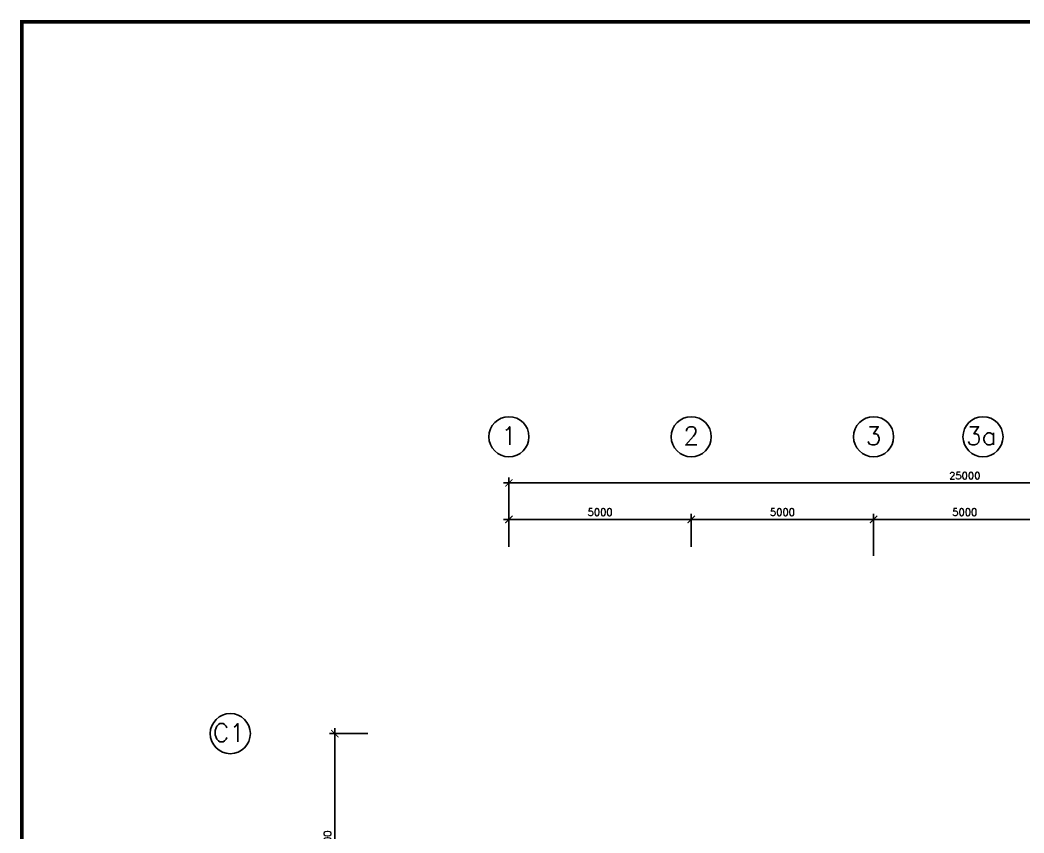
# Model space of a CAD drawing. Header units: feet. Extents: x 1407108 to 2957709, y -1501070 to -681589.
# Drawn here: x 1612054 to 1639583, y -779146 to -756863 of the extents above; entities that cross this region are included whole.
import ezdxf

# ---------------------------------------------------------------- set-up
doc = ezdxf.new("R2010")
doc.units = ezdxf.units.FT
doc.header["$LTSCALE"] = 13
doc.header["$MEASUREMENT"] = 0
doc.linetypes.add('DASHED', pattern=[0.75, 0.5, -0.25])
doc.layers.get('0').update_dxf_attribs({"linetype": 'CONTINUOUS'})
for name, color, linetype in [('DIM', 7, 'CONTINUOUS'), ('GRID-T', 7, 'CONTINUOUS'), ('PL', 5, 'CONTINUOUS')]:
    doc.layers.add(name, color=color, linetype=linetype)
doc.styles.add('ROMANS', font='romans')
doc.styles.get("Standard").update_dxf_attribs({"font": 'ROMANS.SHX'})
doc.dimstyles.new('STANDARD$0', dxfattribs={"dimscale": 0, "dimtxt": 8, "dimasz": 6, "dimexe": 1, "dimexo": 1, "dimgap": 3, "dimtad": 1, "dimdec": 0, "dimlfac": -1, "dimrnd": 1, "dimzin": 0, "dimdsep": 46, "dimtxsty": 'Standard', "dimcen": 0, "dimclrd": 5, "dimclre": 250, "dimadec": 0, "dimazin": 0, "dimtfac": 1, "dimtdec": 4, "dimtofl": 0, "dimtmove": 0, "dimatfit": 3, "dimfxl": 1, "dimtolj": 1, "dimtzin": 0, "dimarcsym": 0})

# ---------------------------------------------------------------- blocks, each defined once
blk = doc.blocks.new('_ARCHTICK')
at = {"color": 0, "linetype": 'ByBlock', "const_width": 0.15}
blk.add_lwpolyline([(-0.5, -0.5), (0.5, 0.5)], dxfattribs=at)
blk = doc.blocks.new('*D354')
at = {"layer": 'DIM', "color": 7, "lineweight": -2, "transparency": 16777216}
for p, q in [((1625460, -770950), (1625460, -769402)), ((1650460, -770950), (1650460, -769402)), ((1650610, -769552), (1625310, -769552))]:
    blk.add_line(p, q, dxfattribs=at)
at = {"layer": 'DIM', "color": 7, "lineweight": -2, "transparency": 16777216, "xscale": 200, "yscale": 200, "zscale": 200}
for p, rotation in [((1625460, -769552), 180.0000000117521), ((1650460, -769552), 1.175219921378812e-08)]:
    blk.add_blockref('_ARCHTICK', p, dxfattribs=dict(at, rotation=rotation))
at = {"layer": 'DIM', "color": 7, "transparency": 16777216, "insert": (1637960, -769352), "char_height": 200, "attachment_point": 5, "rotation": 0, "style": 'ROMANS'}
blk.add_mtext('\\A1;25000', dxfattribs=at)
blk = doc.blocks.new('*D357')
at = {"layer": 'DIM', "color": 7, "lineweight": -2, "transparency": 16777216}
for p, q in [((1630460, -771302), (1630460, -770402)), ((1635460, -771302), (1635460, -770402)), ((1630310, -770552), (1635610, -770552))]:
    blk.add_line(p, q, dxfattribs=at)
at = {"layer": 'DIM', "color": 7, "lineweight": -2, "transparency": 16777216, "xscale": 200, "yscale": 200, "zscale": 200, "rotation": 180}
blk.add_blockref('_ARCHTICK', (1630460, -770552), dxfattribs=at)
at = {"layer": 'DIM', "color": 7, "lineweight": -2, "transparency": 16777216, "xscale": 200, "yscale": 200, "zscale": 200}
blk.add_blockref('_ARCHTICK', (1635460, -770552), dxfattribs=at)
at = {"layer": 'DIM', "color": 7, "transparency": 16777216, "insert": (1632960, -770352), "char_height": 200, "attachment_point": 5, "style": 'ROMANS'}
blk.add_mtext('\\A1;5000', dxfattribs=at)
blk = doc.blocks.new('*D360')
at = {"layer": 'DIM', "color": 7, "lineweight": -2, "transparency": 16777216}
for p, q in [((1635460, -771552), (1635460, -770402)), ((1640460, -771552), (1640460, -770402)), ((1635310, -770552), (1640610, -770552))]:
    blk.add_line(p, q, dxfattribs=at)
at = {"layer": 'DIM', "color": 7, "lineweight": -2, "transparency": 16777216, "xscale": 200, "yscale": 200, "zscale": 200, "rotation": 180}
blk.add_blockref('_ARCHTICK', (1635460, -770552), dxfattribs=at)
at = {"layer": 'DIM', "color": 7, "lineweight": -2, "transparency": 16777216, "xscale": 200, "yscale": 200, "zscale": 200}
blk.add_blockref('_ARCHTICK', (1640460, -770552), dxfattribs=at)
at = {"layer": 'DIM', "color": 7, "transparency": 16777216, "insert": (1637960, -770352), "char_height": 200, "attachment_point": 5, "style": 'ROMANS'}
blk.add_mtext('\\A1;5000', dxfattribs=at)
blk = doc.blocks.new('*D361')
at = {"layer": 'DIM', "color": 7, "lineweight": -2, "transparency": 16777216}
for p, q in [((1625460, -771302), (1625460, -770402)), ((1630460, -771302), (1630460, -770402)), ((1630610, -770552), (1625310, -770552))]:
    blk.add_line(p, q, dxfattribs=at)
at = {"layer": 'DIM', "color": 7, "lineweight": -2, "transparency": 16777216, "xscale": 200, "yscale": 200, "zscale": 200}
for p, rotation in [((1625460, -770552), 179.99999998825), ((1630460, -770552), 359.99999998825)]:
    blk.add_blockref('_ARCHTICK', p, dxfattribs=dict(at, rotation=rotation))
at = {"layer": 'DIM', "color": 7, "transparency": 16777216, "insert": (1627960, -770352), "char_height": 200, "attachment_point": 5, "rotation": 360, "style": 'ROMANS'}
blk.add_mtext('\\A1;5000', dxfattribs=at)
blk = doc.blocks.new('*D389')
at = {"layer": 'DIM', "color": 7, "lineweight": -2, "transparency": 16777216}
for p, q in [((1620686, -776274), (1620686, -782574)), ((1621595, -776424), (1620536, -776424)), ((1621595, -782424), (1620536, -782424))]:
    blk.add_line(p, q, dxfattribs=at)
at = {"layer": 'DIM', "color": 7, "lineweight": -2, "transparency": 16777216, "xscale": 200, "yscale": 200, "zscale": 200}
for p, rotation in [((1620686, -776424), 90), ((1620686, -782424), 270)]:
    blk.add_blockref('_ARCHTICK', p, dxfattribs=dict(at, rotation=rotation))
at = {"layer": 'DIM', "color": 7, "transparency": 16777216, "insert": (1620486, -779424), "char_height": 200, "attachment_point": 5, "rotation": 90, "style": 'ROMANS'}
blk.add_mtext('\\A1;6000', dxfattribs=at)

msp = doc.modelspace()

# ---------------------------------------------------------------- linework, layer by layer
at = {"layer": 'GRID-T', "color": 7}
for centre in [(1625460.2, -768285.1), (1630460.2, -768285.1), (1635460.2, -768285.1), (1638460.2, -768285.1), (1617819.3, -776424.1)]:
    msp.add_circle(centre, 550, dxfattribs=at)
at = {"layer": 'PL', "color": 33, "linetype": 'DASHED', "const_width": 100}
msp.add_lwpolyline([(1612104.3, -847288.2), (1682522.7, -847288.2), (1682522.7, -756912.6), (1612104.3, -756912.6)], close=True, dxfattribs=at)

# ---------------------------------------------------------------- texts
at = {"layer": 'GRID-T', "color": 3, "style": 'ROMANS'}
for s, p in [('1', (1625245, -768510.9)), ('2', (1630245, -768510.9)), ('3', (1635245, -768510.9)), ('3a', (1637994.7, -768510.9)), ('C1', (1617342.5, -776649.9))]:
    msp.add_text(s, height=500, dxfattribs=at).set_placement(p)

# ---------------------------------------------------------------- dimensions: what is measured, and where the dimension line sits
at = {"layer": 'DIM'}
for p1, p2, distance, picture, middle in [((1650460.2, -771099.5), (1625460.2, -771099.5), -1547.9, '*D354', (1637960.2, -769351.7)), ((1630460.2, -771451.9), (1625460.2, -771451.9), -900.2, '*D361', (1627960.2, -770351.7)), ((1630460.2, -771451.9), (1635460.2, -771451.9), 900.2, '*D357', (1632960.2, -770351.7)), ((1635460.2, -771702.3), (1640460.2, -771702.3), 1150.6, '*D360', (1637960.2, -770351.7)), ((1621745.1, -776424.1), (1621745.1, -782424.1), -1059.1, '*D389', (1620486, -779424.1))]:
    dim = msp.add_aligned_dim(p1=p1, p2=p2, distance=distance, dimstyle='STANDARD$0', override={"dimscale": 100, "dimtxt": 2, "dimasz": 2, "dimexe": 1.5, "dimexo": 1.5, "dimgap": 1, "dimtxsty": 'ROMANS', "dimblk": 'ARCHTICK', "dimdle": 1.5, "dimclrd": 7, "dimclre": 7, "dimclrt": 7, "dimtdec": 0, "dimtmove": 2}, dxfattribs=at)
    dim.commit()
    dim.dimension.update_dxf_attribs({"geometry": picture, "text_midpoint": middle})

doc.saveas('drawing.dxf')
